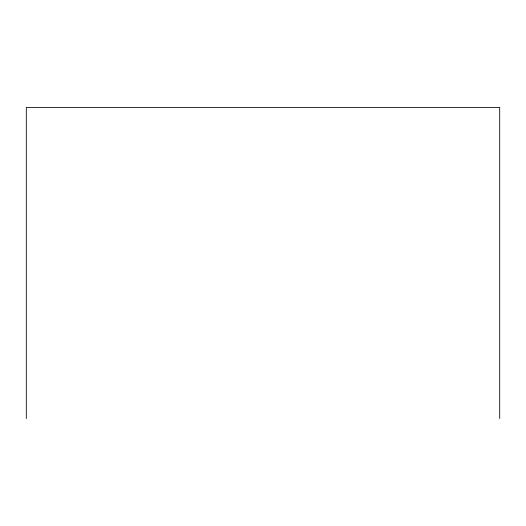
<?xml version="1.0" encoding="UTF-8"?>
<svg xmlns="http://www.w3.org/2000/svg" width="526" height="526" viewBox="0 0 526 526"><rect width="100%" height="100%" fill="white"/><g stroke="black" fill="none" stroke-linecap="round" stroke-linejoin="round"><path stroke-width="0.79" d="M499.7 418.551L499.7 107.449L26.3 107.449L26.3 418.551"/></g></svg>
